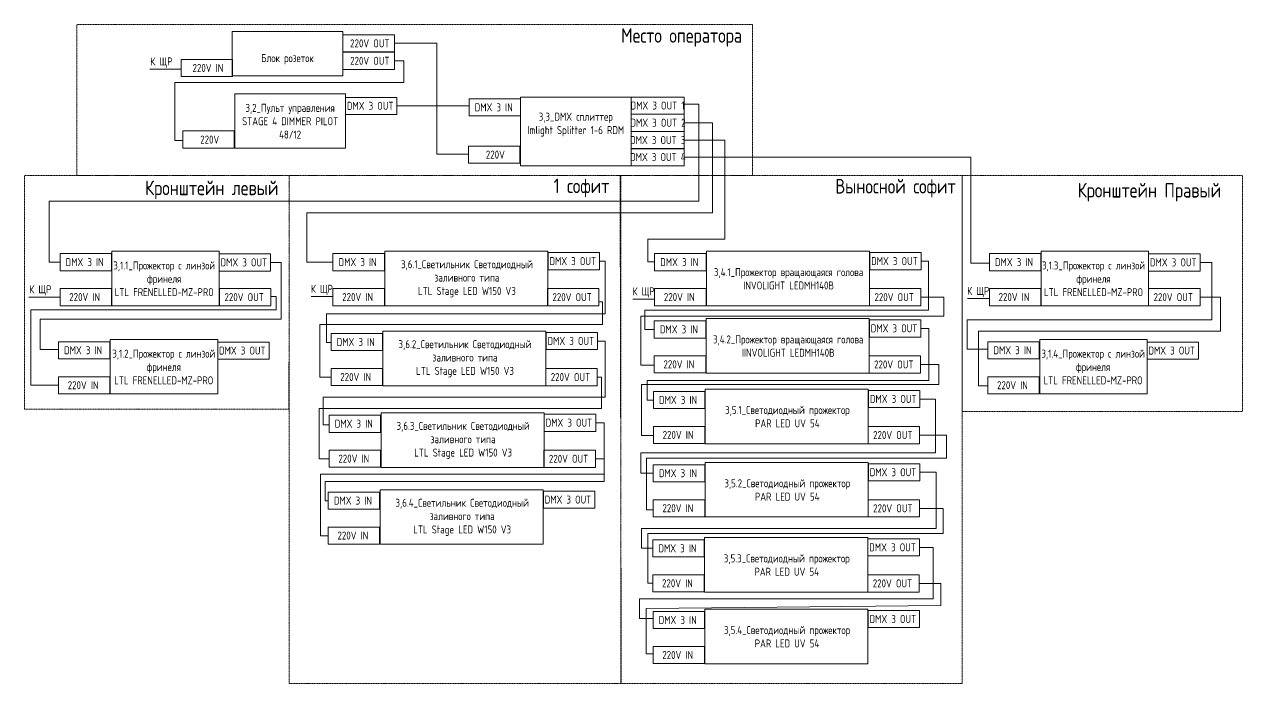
# Model space of a CAD drawing. Header units: millimetres. Extents: x -610846 to 2504857, y -1998781 to 277389.
# Drawn here: x 251021 to 284508, y 259275 to 277389 of the extents above; entities that cross this region are included whole.
import ezdxf

# ---------------------------------------------------------------- set-up
doc = ezdxf.new("R2010")
doc.units = ezdxf.units.MM
doc.linetypes.add('482 Границы районов', pattern=[5, 3, -1, 0, -1])
for name, color, linetype, lineweight in [('220 В', 7, 'Continuous', 30), ('АВТ', 7, 'Continuous', 30), ('Текст', 7, 'Continuous', 15)]:
    doc.layers.add(name, color=color, linetype=linetype, lineweight=lineweight)
doc.styles.add('GOST 2.304', font='GOST.TTF')

msp = doc.modelspace()

# ---------------------------------------------------------------- linework, layer by layer
at = {"layer": '220 В', "lineweight": 9}
for p, q in [((261191, 276869), (262355, 276869)), ((262355, 276869), (262355, 273824)), ((261191, 276389), (261456, 276389)), ((261456, 276389), (261456, 275790)), ((255328, 276157), (254468, 276157)), ((261456, 275790), (255161, 275790)), ((255161, 275790), (255161, 274202)), ((255161, 274202), (255377, 274202)), ((262355, 273824), (263228, 273824)), ((257938, 269910), (257799, 269910)), ((257938, 269547), (257938, 269910)), ((259504, 269909), (258904, 269909)), ((252001, 269895), (251141, 269895)), ((266813, 269764), (266915, 269764)), ((266915, 269764), (266915, 269146)), ((268346, 269839), (267746, 269839)), ((275666, 269892), (276294, 269892)), ((276294, 269892), (276294, 269375)), ((277545, 269853), (276945, 269853)), ((283338, 269892), (283901, 269892)), ((283901, 269892), (283901, 268962)), ((251203, 267472), (251203, 269547)), ((251203, 269547), (257938, 269547)), ((276294, 269375), (267963, 269375)), ((267963, 269375), (267963, 268025)), ((266915, 269146), (259146, 269146)), ((259146, 269146), (259146, 267694)), ((283901, 268962), (277244, 268962)), ((277244, 268962), (277244, 267459)), ((267963, 268025), (268335, 268025)), ((275656, 268044), (276157, 268044)), ((276157, 268044), (276157, 267491)), ((259146, 267694), (259450, 267694)), ((266768, 267696), (266889, 267696)), ((266889, 267696), (266889, 266830)), ((251959, 267472), (251203, 267472)), ((276157, 267491), (267987, 267491)), ((267987, 267491), (267987, 266094)), ((277244, 267459), (277504, 267459)), ((266889, 266830), (259128, 266830)), ((259128, 266830), (259128, 265454)), ((267987, 266094), (268312, 266094)), ((275628, 266104), (276369, 266104)), ((276369, 266104), (276369, 265469)), ((259128, 265454), (259399, 265454)), ((266717, 265451), (266954, 265451)), ((266954, 265451), (266954, 265026)), ((276369, 265469), (268124, 265469)), ((268124, 265469), (268124, 264049)), ((266954, 265026), (259159, 265026)), ((259159, 265026), (259159, 263332)), ((268124, 264049), (268307, 264049)), ((275628, 264090), (276273, 264090)), ((276273, 264090), (276273, 263401)), ((259159, 263332), (259373, 263332)), ((276273, 263401), (268156, 263401)), ((268156, 263401), (268156, 262037)), ((268156, 262037), (268294, 262037)), ((275618, 262027), (276212, 262027)), ((276212, 262027), (276212, 261417)), ((276212, 261417), (268111, 261336)), ((268111, 261336), (268111, 260090)), ((268111, 260090), (268301, 260090))]:
    msp.add_line(p, q, dxfattribs=at)
at = {"layer": '220 В', "color": 3, "lineweight": 9}
for p, q in [((261263, 275149), (263245, 275149)), ((269560, 275193), (269161, 275193)), ((269560, 272527), (269560, 275193)), ((269161, 274685), (269939, 274685)), ((269939, 274685), (269939, 272211)), ((269161, 274208), (270279, 274208)), ((270279, 274208), (270279, 271490)), ((269161, 273742), (277037, 273742)), ((277037, 273742), (277037, 270829)), ((251704, 270856), (251704, 272527)), ((251704, 272527), (269560, 272527)), ((269939, 272211), (258789, 272211)), ((258789, 272211), (258789, 270857)), ((270279, 271490), (268159, 271490)), ((268159, 271490), (268159, 270862)), ((252001, 270856), (251704, 270856)), ((257791, 270848), (258080, 270848)), ((258080, 270848), (258080, 269285)), ((258789, 270857), (259504, 270857)), ((266832, 270883), (266990, 270883)), ((266990, 270883), (266990, 269434)), ((268159, 270862), (268345, 270862)), ((275673, 270883), (275873, 270883)), ((275873, 270883), (275873, 269535)), ((277037, 270829), (277546, 270829)), ((283336, 270848), (283665, 270848)), ((283665, 270848), (283665, 269273)), ((258080, 269285), (251455, 269285)), ((251455, 269285), (251455, 268452)), ((266990, 269434), (259329, 269434)), ((259329, 269434), (259329, 268650)), ((275873, 269535), (268075, 269535)), ((268075, 269535), (268075, 269002)), ((283665, 269273), (276935, 269273)), ((276935, 269273), (276935, 268462)), ((268075, 269002), (268335, 269002)), ((275663, 269035), (275878, 269035)), ((275878, 269035), (275878, 267602)), ((259329, 268650), (259450, 268650)), ((266778, 268688), (266987, 268688)), ((266987, 268688), (266987, 267147)), ((251455, 268452), (251959, 268452)), ((276935, 268462), (277504, 268462)), ((275878, 267602), (268142, 267602)), ((268142, 267602), (268142, 267060)), ((266987, 267147), (259237, 267147)), ((259237, 267147), (259237, 266382)), ((268142, 267060), (268312, 267060)), ((275639, 267095), (276063, 267095)), ((276063, 267095), (276063, 265618)), ((259237, 266382), (259399, 266382)), ((266727, 266443), (266954, 266443)), ((266954, 266443), (266954, 264830)), ((276063, 265618), (267970, 265618)), ((267970, 265618), (267970, 265057)), ((267970, 265057), (268307, 265057)), ((275635, 265082), (276080, 265082)), ((276080, 265082), (276080, 263534)), ((266954, 264830), (259285, 264830)), ((259285, 264830), (259285, 264293)), ((259285, 264293), (259373, 264293)), ((276080, 263534), (267986, 263534)), ((267986, 263534), (267986, 262999)), ((267986, 262999), (268294, 262999)), ((268294, 262999), (268294, 262999)), ((275622, 263019), (276001, 263019)), ((276001, 263019), (276001, 261601)), ((276001, 261601), (267929, 261601)), ((267929, 261601), (267929, 261067)), ((267929, 261067), (268301, 261067))]:
    msp.add_line(p, q, dxfattribs=at)
at = {"layer": 'АВТ', "lineweight": 9}
for points in [[(259777, 277189), (256731, 277189), (256731, 275973), (259777, 275973)], [(261191, 277105), (259777, 277105), (259777, 276633), (261191, 276633)], [(261191, 276624), (259777, 276624), (259777, 276153), (261191, 276153)], [(256742, 276428), (255328, 276428), (255328, 275957), (256742, 275957)], [(259849, 275483), (256803, 275483), (256803, 273986), (259849, 273986)], [(261263, 275384), (259849, 275384), (259849, 274913), (261263, 274913)], [(264658, 275344), (263245, 275344), (263245, 274872), (264658, 274872)], [(267700, 275391), (264654, 275391), (264654, 273503), (267700, 273503)], [(269161, 275393), (267700, 275393), (267700, 274922), (269161, 274922)], [(269161, 274921), (267698, 274921), (267698, 274450), (269161, 274450)], [(256791, 274461), (255377, 274461), (255377, 273989), (256791, 273989)], [(269161, 274444), (267698, 274444), (267698, 273973), (269161, 273973)], [(264642, 274047), (263228, 274047), (263228, 273576), (264642, 273576)], [(269161, 273977), (267698, 273977), (267698, 273506), (269161, 273506)], [(253415, 271091), (252001, 271091), (252001, 270620), (253415, 270620)], [(256378, 271154), (253427, 271154), (253427, 269656), (256378, 269656)], [(257791, 271084), (256377, 271084), (256377, 270612), (257791, 270612)], [(260918, 271091), (259504, 271091), (259504, 270620), (260918, 270620)], [(265411, 271154), (260930, 271154), (260930, 269656), (265411, 269656)], [(266832, 271119), (265418, 271119), (265418, 270648), (266832, 270648)], [(269759, 271091), (268345, 271091), (268345, 270620), (269759, 270620)], [(274253, 271154), (269771, 271154), (269771, 269656), (274253, 269656)], [(275673, 271119), (274259, 271119), (274259, 270648), (275673, 270648)], [(278960, 271091), (277546, 271091), (277546, 270620), (278960, 270620)], [(281923, 271154), (278972, 271154), (278972, 269656), (281923, 269656)], [(283336, 271084), (281922, 271084), (281922, 270612), (283336, 270612)], [(253415, 270131), (252001, 270131), (252001, 269660), (253415, 269660)], [(257799, 270128), (256385, 270128), (256385, 269656), (257799, 269656)], [(260918, 270131), (259504, 270131), (259504, 269660), (260918, 269660)], [(266813, 270128), (265399, 270128), (265399, 269656), (266813, 269656)], [(269759, 270131), (268345, 270131), (268345, 269660), (269759, 269660)], [(275666, 270128), (274252, 270128), (274252, 269656), (275666, 269656)], [(278960, 270131), (277546, 270131), (277546, 269660), (278960, 269660)], [(283338, 270128), (281924, 270128), (281924, 269656), (283338, 269656)], [(269749, 269243), (268335, 269243), (268335, 268771), (269749, 268771)], [(274242, 269305), (269761, 269305), (269761, 267808), (274242, 267808)], [(275663, 269271), (274249, 269271), (274249, 268799), (275663, 268799)], [(265358, 268958), (260876, 268958), (260876, 267461), (265358, 267461)], [(266778, 268923), (265364, 268923), (265364, 268452), (266778, 268452)], [(253372, 268668), (251959, 268668), (251959, 268197), (253372, 268197)], [(256335, 268731), (253384, 268731), (253384, 267234), (256335, 267234)], [(257749, 268661), (256335, 268661), (256335, 268190), (257749, 268190)], [(260864, 268895), (259450, 268895), (259450, 268424), (260864, 268424)], [(278918, 268668), (277504, 268668), (277504, 268197), (278918, 268197)], [(281881, 268731), (278930, 268731), (278930, 267234), (281881, 267234)], [(283294, 268661), (281880, 268661), (281880, 268190), (283294, 268190)], [(269749, 268282), (268335, 268282), (268335, 267811), (269749, 267811)], [(275656, 268279), (274242, 268279), (274242, 267808), (275656, 267808)], [(260864, 267935), (259450, 267935), (259450, 267464), (260864, 267464)], [(266768, 267932), (265354, 267932), (265354, 267461), (266768, 267461)], [(253372, 267708), (251959, 267708), (251959, 267237), (253372, 267237)], [(278918, 267708), (277504, 267708), (277504, 267237), (278918, 267237)], [(269726, 267303), (268312, 267303), (268312, 266832), (269726, 266832)], [(274219, 267365), (269738, 267365), (269738, 265868), (274219, 265868)], [(275639, 267331), (274226, 267331), (274226, 266860), (275639, 266860)], [(260813, 266651), (259399, 266651), (259399, 266179), (260813, 266179)], [(265306, 266713), (260825, 266713), (260825, 265216), (265306, 265216)], [(266727, 266679), (265313, 266679), (265313, 266207), (266727, 266207)], [(269726, 266343), (268312, 266343), (268312, 265871), (269726, 265871)], [(275628, 266339), (274214, 266339), (274214, 265868), (275628, 265868)], [(260813, 265690), (259399, 265690), (259399, 265219), (260813, 265219)], [(266717, 265687), (265303, 265687), (265303, 265216), (266717, 265216)], [(269721, 265289), (268307, 265289), (268307, 264818), (269721, 264818)], [(274214, 265352), (269733, 265352), (269733, 263854), (274214, 263854)], [(275635, 265317), (274221, 265317), (274221, 264846), (275635, 264846)], [(265280, 264600), (260799, 264600), (260799, 263103), (265280, 263103)], [(266701, 264565), (265287, 264565), (265287, 264094), (266701, 264094)], [(260787, 264538), (259373, 264538), (259373, 264066), (260787, 264066)], [(269721, 264329), (268307, 264329), (268307, 263858), (269721, 263858)], [(275628, 264326), (274214, 264326), (274214, 263854), (275628, 263854)], [(260787, 263577), (259373, 263577), (259373, 263106), (260787, 263106)], [(269708, 263226), (268294, 263226), (268294, 262755), (269708, 262755)], [(274202, 263289), (269720, 263289), (269720, 261791), (274202, 261791)], [(275622, 263254), (274208, 263254), (274208, 262783), (275622, 262783)], [(269708, 262266), (268294, 262266), (268294, 261795), (269708, 261795)], [(275618, 262263), (274204, 262263), (274204, 261791), (275618, 261791)], [(269715, 261256), (268301, 261256), (268301, 260785), (269715, 260785)], [(274209, 261318), (269727, 261318), (269727, 259821), (274209, 259821)], [(275629, 261284), (274215, 261284), (274215, 260813), (275629, 260813)], [(269715, 260296), (268301, 260296), (268301, 259824), (269715, 259824)]]:
    msp.add_lwpolyline(points, close=True, dxfattribs=at)
at = {"layer": 'Текст', "color": 141, "linetype": '482 Границы районов', "lineweight": 9}
for points in [[(252466, 277389), (271037, 277389), (271037, 273237), (252466, 273237)], [(251021, 273237), (258304, 273237), (258293, 266813), (251021, 266813)], [(258304, 273237), (267413, 273237), (267413, 259275), (258304, 259275)], [(267397, 273237), (276796, 273237), (276796, 259275), (267428, 259275)], [(276796, 273237), (284502, 273237), (284508, 266748), (276796, 266748)]]:
    msp.add_lwpolyline(points, close=True, dxfattribs=at)

# ---------------------------------------------------------------- texts
at = {"layer": 'АВТ', "lineweight": 9, "char_height": 220, "attachment_point": 5, "style": 'GOST 2.304'}
for s, width, gutter_width, heights, insert in [('220V OUT', 1476.59, 469, [460], (260517, 276868)), ('К ЩР', 1476.59, 469, [460], (254788, 276341)), ('220V IN', 1476.59, 469, [460], (256067, 276192)), ('\\pxqc;Блок розеток', 3008.32, 375, [1124], (258254, 276433)), ('220V OUT', 1476.59, 469, [460], (260517, 276388)), ('DMX 3 OUT', 1476.59, 469, [460], (260526, 275151)), ('DMX 3 OUT 1', 1476.59, 469, [460], (268426, 275159)), ('\\pxqc;3,2_Пульт управления^JSTAGE 4 DIMMER PILOT 48/12', 3008.32, 375, [1124], (258326, 274728)), ('DMX 3 IN', 1476.59, 469, [460], (263922, 275110)), ('\\pxqc;3,3_DMX сплиттер ^JImlight Splitter 1-6 RDM', 3008.32, 375, [1124], (266177, 274635)), ('DMX 3 OUT 2', 1476.59, 469, [460], (268438, 274687)), ('220V', 1476.59, 469, [460], (256117, 274224)), ('DMX 3 OUT 3', 1476.59, 469, [460], (268429, 274210)), ('220V', 1476.59, 469, [460], (263968, 273811)), ('DMX 3 OUT 4', 1476.59, 469, [460], (268434, 273743)), ('DMX 3 IN', 1476.59, 469, [460], (252678, 270857)), ('DMX 3 OUT', 1476.59, 469, [460], (257054, 270850)), ('DMX 3 IN', 1476.59, 469, [460], (260181, 270857)), ('\\pxqc;3,6.1_Светильник Светодиодный заливного типа^JLTL Stage LED W150 V3', 4363.99, 375, [1124], (263186, 270398)), ('DMX 3 OUT', 1476.59, 469, [460], (266095, 270885)), ('DMX 3 IN', 1476.59, 469, [460], (269023, 270857)), ('DMX 3 OUT', 1476.59, 469, [460], (274937, 270885)), ('DMX 3 IN', 1476.59, 469, [460], (278223, 270857)), ('DMX 3 OUT', 1476.59, 469, [460], (282600, 270850)), ('\\pxqc;3,1.1_Прожектор с линзой фринеля^JLTL FRENELLED-MZ-PRO ', 3460.93, 375, [1124], (254865, 270398)), ('\\pxqc;3,4.1_Прожектор вращающаяся голова^JINVOLIGHT LEDMH140B', 4363.99, 375, [1124], (272028, 270398)), ('\\pxqc;3,1.3_Прожектор с линзой фринеля^JLTL FRENELLED-MZ-PRO', 3008.32, 375, [1124], (280410, 270398)), ('К ЩР', 1476.59, 469, [460], (251461, 270079)), ('220V IN', 1476.59, 469, [460], (252678, 269897)), ('220V OUT', 1476.59, 469, [460], (257063, 269894)), ('К ЩР', 1476.59, 469, [460], (259199, 270093)), ('220V IN', 1476.59, 469, [460], (260181, 269897)), ('220V OUT', 1476.59, 469, [460], (266077, 269894)), ('К ЩР', 1476.59, 469, [460], (268041, 270023)), ('220V IN', 1476.59, 469, [460], (269023, 269897)), ('220V OUT', 1476.59, 469, [460], (274929, 269894)), ('К ЩР', 1476.59, 469, [460], (277241, 270037)), ('220V IN', 1476.59, 469, [460], (278223, 269897)), ('220V OUT', 1476.59, 469, [460], (282601, 269894)), ('DMX 3 IN', 1476.59, 469, [460], (269012, 269009)), ('DMX 3 OUT', 1476.59, 469, [460], (274926, 269037)), ('DMX 3 IN', 1476.59, 469, [460], (260128, 268662)), ('\\pxqc;3,6.2_Светильник Светодиодный заливного типа^JLTL Stage LED W150 V3', 4363.99, 375, [1124], (263133, 268202)), ('DMX 3 OUT', 1476.59, 469, [460], (266042, 268690)), ('\\pxqc;3,4.2_Прожектор вращающаяся голова^JIINVOLIGHT LEDMH140B', 4363.99, 375, [1124], (272018, 268550)), ('DMX 3 IN', 1476.59, 469, [460], (252636, 268435)), ('\\pxqc;3,1.2_Прожектор с линзой фринеля^JLTL FRENELLED-MZ-PRO', 3008.32, 375, [1124], (254853, 267975)), ('DMX 3 OUT', 1476.59, 469, [460], (257012, 268427)), ('DMX 3 IN', 1476.59, 469, [460], (278181, 268435)), ('\\pxqc;3,1.4_Прожектор с линзой фринеля^JLTL FRENELLED-MZ-PRO', 3008.32, 375, [1124], (280398, 267975)), ('DMX 3 OUT', 1476.59, 469, [460], (282557, 268427)), ('220V IN', 1476.59, 469, [460], (269012, 268049)), ('220V OUT', 1476.59, 469, [460], (274919, 268045)), ('220V IN', 1476.59, 469, [460], (252636, 267474)), ('220V IN', 1476.59, 469, [460], (260128, 267701)), ('220V OUT', 1476.59, 469, [460], (266031, 267698)), ('220V IN', 1476.59, 469, [460], (278181, 267474)), ('DMX 3 IN', 1476.59, 469, [460], (268989, 267069)), ('\\pxqc;3,5.1_Светодиодный прожектор^JPAR LED UV 54', 4363.99, 375, [1124], (271994, 266610)), ('DMX 3 OUT', 1476.59, 469, [460], (274903, 267097)), ('DMX 3 OUT', 1476.59, 469, [460], (265990, 266445)), ('DMX 3 IN', 1476.59, 469, [460], (260076, 266417)), ('\\pxqc;3,6.3_Светильник Светодиодный заливного типа^JLTL Stage LED W150 V3', 4363.99, 375, [1124], (263082, 265957)), ('220V IN', 1476.59, 469, [460], (268989, 266109)), ('220V OUT', 1476.59, 469, [460], (274892, 266106)), ('220V IN', 1476.59, 469, [460], (260076, 265457)), ('220V OUT', 1476.59, 469, [460], (265980, 265453)), ('DMX 3 IN', 1476.59, 469, [460], (268984, 265056)), ('\\pxqc;3,5.2_Светодиодный прожектор^JPAR LED UV 54', 4363.99, 375, [1124], (271990, 264596)), ('DMX 3 OUT', 1476.59, 469, [460], (274898, 265083)), ('DMX 3 IN', 1476.59, 469, [460], (260051, 264304)), ('\\pxqc;3,6.4_Светильник Светодиодный заливного типа^JLTL Stage LED W150 V3', 4363.99, 375, [1124], (263056, 263844)), ('DMX 3 OUT', 1476.59, 469, [460], (265964, 264332)), ('220V IN', 1476.59, 469, [460], (268984, 264095)), ('220V OUT', 1476.59, 469, [460], (274892, 264092)), ('220V IN', 1476.59, 469, [460], (260051, 263344)), ('DMX 3 IN', 1476.59, 469, [460], (268972, 262993)), ('DMX 3 OUT', 1476.59, 469, [460], (274886, 263020)), ('\\pxqc;3,5.3_Светодиодный прожектор^JPAR LED UV 54', 4363.99, 375, [1124], (271977, 262533)), ('220V IN', 1476.59, 469, [460], (268972, 262032)), ('220V OUT', 1476.59, 469, [460], (274882, 262029)), ('DMX 3 IN', 1476.59, 469, [460], (268979, 261022)), ('DMX 3 OUT', 1476.59, 469, [460], (274893, 261050)), ('\\pxqc;3,5.4_Светодиодный прожектор^JPAR LED UV 54', 4363.99, 375, [1124], (271984, 260563)), ('220V IN', 1476.59, 469, [460], (268979, 260062))]:
    msp.add_mtext_dynamic_manual_height_columns(s, width=width, gutter_width=gutter_width, heights=heights, dxfattribs=dict(at, insert=insert))
at = {"layer": 'Текст', "lineweight": 9, "char_height": 400, "width": 4800.72, "attachment_point": 5, "style": 'GOST 2.304'}
for s, insert in [('Место оператора', (269087, 277031)), ('Кронштейн левый', (256171, 272842)), ('1 софит', (266336, 272899)), ('Выносной софит', (274966, 272888)), ('Кронштейн Правый', (281946, 272777))]:
    msp.add_mtext(s, dxfattribs=dict(at, insert=insert))

doc.saveas('drawing.dxf')
